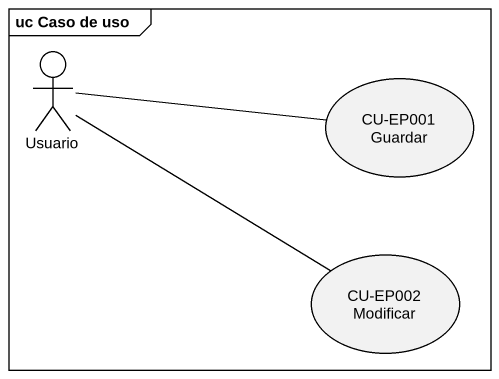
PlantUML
@startuml
mainframe uc Caso de uso
actor Usuario
usecase "CU-EP001 Guardar" as CU_EP001_Guardar
usecase "CU-EP002 Modificar" as CU_EP002_Modificar
Usuario -right- CU_EP001_Guardar
Usuario -right- CU_EP002_Modificar
@enduml
